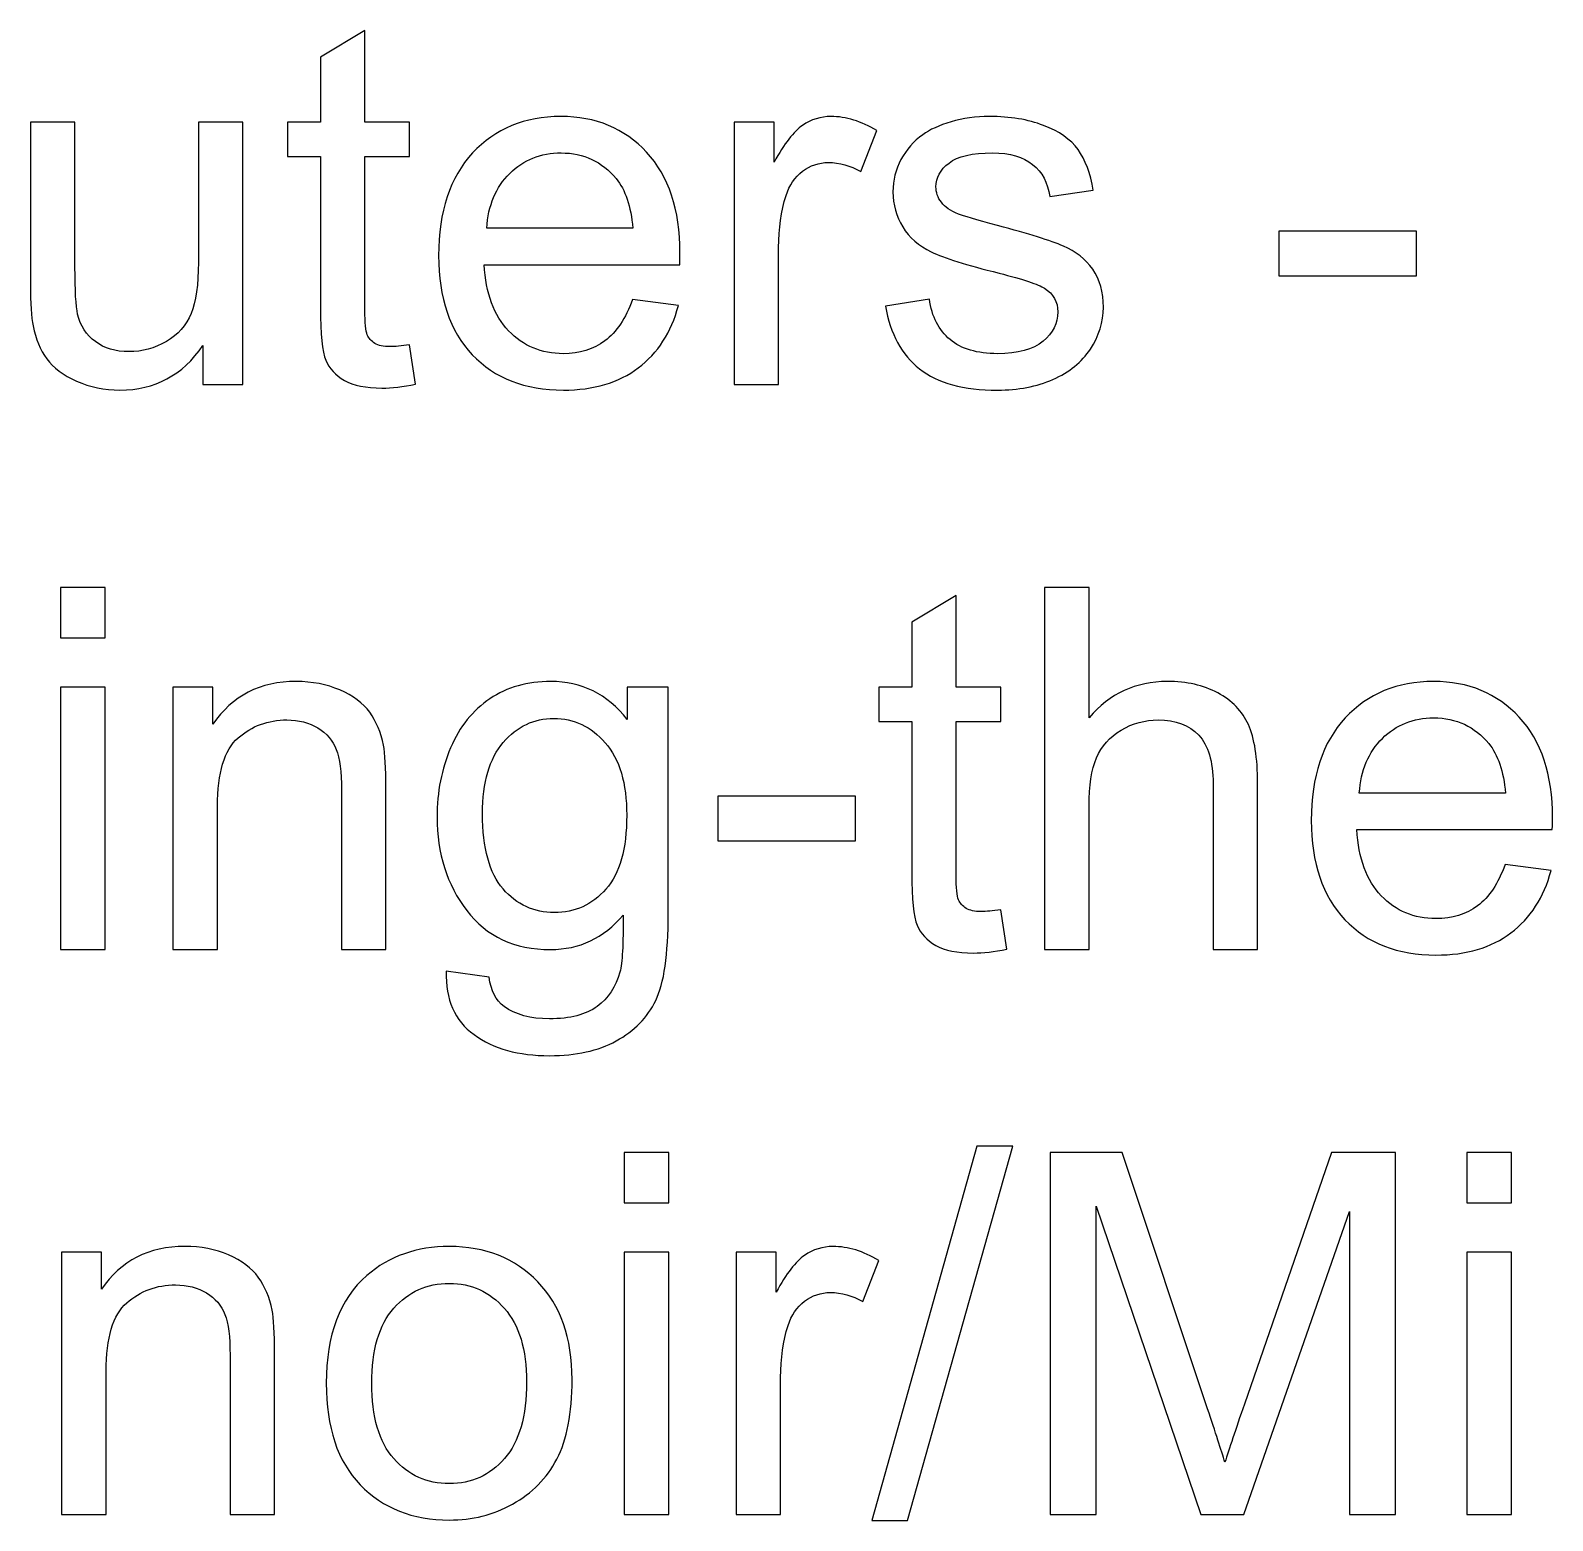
# Model space of a CAD drawing. Header units: centimetres. Extents: x -47.1 to 22.8, y -13.1 to 39.9.
# Drawn here: x -20.04 to -14.95, y 34.86 to 39.84 of the extents above; entities that cross this region are included whole.
import ezdxf

# ---------------------------------------------------------------- set-up
doc = ezdxf.new("R2010")
doc.units = ezdxf.units.CM
doc.header["$MEASUREMENT"] = 0
doc.layers.add('Layer 1', color=7, linetype='Continuous')

msp = doc.modelspace()

# ---------------------------------------------------------------- linework, layer by layer
at = {"layer": 'Layer 1', "color": 105}
for points, knots in [([(-18.77341, 38.79227), (-18.77341, 38.79227), (-18.75309, 38.66075), (-18.75309, 38.66075), (-18.75309, 38.66075), (-18.79486, 38.652), (-18.8324, 38.64749), (-18.86514, 38.64749), (-18.86514, 38.64749), (-18.91904, 38.64749), (-18.96081, 38.65595), (-18.99072, 38.67317), (-18.99072, 38.67317), (-19.02036, 38.69038), (-19.04124, 38.71268), (-19.05338, 38.74062), (-19.05338, 38.74062), (-19.06551, 38.76856), (-19.07144, 38.82726), (-19.07144, 38.91673), (-19.07144, 38.91673), (-19.07144, 38.91673), (-19.07144, 39.42303), (-19.07144, 39.42303), (-19.07144, 39.42303), (-19.07144, 39.42303), (-19.18151, 39.42303), (-19.18151, 39.42303), (-19.18151, 39.42303), (-19.18151, 39.42303), (-19.18151, 39.53818), (-19.18151, 39.53818), (-19.18151, 39.53818), (-19.18151, 39.53818), (-19.07144, 39.53818), (-19.07144, 39.53818), (-19.07144, 39.53818), (-19.07144, 39.53818), (-19.07144, 39.75549), (-19.07144, 39.75549), (-19.07144, 39.75549), (-19.07144, 39.75549), (-18.92243, 39.84495), (-18.92243, 39.84495), (-18.92243, 39.84495), (-18.92243, 39.84495), (-18.92243, 39.53818), (-18.92243, 39.53818), (-18.92243, 39.53818), (-18.92243, 39.53818), (-18.77341, 39.53818), (-18.77341, 39.53818), (-18.77341, 39.53818), (-18.77341, 39.53818), (-18.77341, 39.42303), (-18.77341, 39.42303), (-18.77341, 39.42303), (-18.77341, 39.42303), (-18.92243, 39.42303), (-18.92243, 39.42303), (-18.92243, 39.42303), (-18.92243, 39.42303), (-18.92243, 38.90826), (-18.92243, 38.90826), (-18.92243, 38.90826), (-18.92243, 38.86564), (-18.91989, 38.83827), (-18.91453, 38.82613), (-18.91453, 38.82613), (-18.90945, 38.814), (-18.90098, 38.8044), (-18.88913, 38.79706), (-18.88913, 38.79706), (-18.87727, 38.79001), (-18.86034, 38.78634), (-18.83833, 38.78634), (-18.83833, 38.78634), (-18.82196, 38.78634), (-18.80023, 38.78832), (-18.77341, 38.79227)], [0, 0, 0, 0, 0.047619, 0.047619, 0.047619, 0.047619, 0.0952381, 0.0952381, 0.0952381, 0.0952381, 0.1428571, 0.1428571, 0.1428571, 0.1428571, 0.1904762, 0.1904762, 0.1904762, 0.1904762, 0.2380952, 0.2380952, 0.2380952, 0.2380952, 0.2857143, 0.2857143, 0.2857143, 0.2857143, 0.3333333, 0.3333333, 0.3333333, 0.3333333, 0.3809524, 0.3809524, 0.3809524, 0.3809524, 0.4285714, 0.4285714, 0.4285714, 0.4285714, 0.4761905, 0.4761905, 0.4761905, 0.4761905, 0.5238095, 0.5238095, 0.5238095, 0.5238095, 0.5714286, 0.5714286, 0.5714286, 0.5714286, 0.6190476, 0.6190476, 0.6190476, 0.6190476, 0.6666667, 0.6666667, 0.6666667, 0.6666667, 0.7142857, 0.7142857, 0.7142857, 0.7142857, 0.7619048, 0.7619048, 0.7619048, 0.7619048, 0.8095238, 0.8095238, 0.8095238, 0.8095238, 0.8571429, 0.8571429, 0.8571429, 0.8571429, 0.9047619, 0.9047619, 0.9047619, 0.9047619, 1, 1, 1, 1]), ([(-18.02694, 38.94382), (-18.02694, 38.94382), (-17.87285, 38.9235), (-17.87285, 38.9235), (-17.87285, 38.9235), (-17.89684, 38.83404), (-17.94171, 38.76433), (-18.00719, 38.71494), (-18.00719, 38.71494), (-18.07266, 38.66555), (-18.1562, 38.64071), (-18.25808, 38.64071), (-18.25808, 38.64071), (-18.38621, 38.64071), (-18.48781, 38.68022), (-18.56288, 38.75925), (-18.56288, 38.75925), (-18.63795, 38.83799), (-18.67549, 38.9489), (-18.67549, 39.09142), (-18.67549, 39.09142), (-18.67549, 39.23874), (-18.63767, 39.35332), (-18.56175, 39.4346), (-18.56175, 39.4346), (-18.48583, 39.51617), (-18.38734, 39.5568), (-18.26627, 39.5568), (-18.26627, 39.5568), (-18.14914, 39.5568), (-18.05347, 39.51701), (-17.97925, 39.43714), (-17.97925, 39.43714), (-17.90502, 39.35727), (-17.86777, 39.24495), (-17.86777, 39.10017), (-17.86777, 39.10017), (-17.86777, 39.09142), (-17.86805, 39.07816), (-17.86862, 39.06066), (-17.86862, 39.06066), (-17.86862, 39.06066), (-18.52309, 39.06066), (-18.52309, 39.06066), (-18.52309, 39.06066), (-18.51744, 38.96442), (-18.49035, 38.89048), (-18.44124, 38.8394), (-18.44124, 38.8394), (-18.39242, 38.78832), (-18.33118, 38.76263), (-18.25808, 38.76263), (-18.25808, 38.76263), (-18.20361, 38.76263), (-18.15705, 38.77703), (-18.11866, 38.80581), (-18.11866, 38.80581), (-18.08, 38.8346), (-18.04952, 38.8806), (-18.02694, 38.94382)], [0, 0, 0, 0, 0.0625, 0.0625, 0.0625, 0.0625, 0.125, 0.125, 0.125, 0.125, 0.1875, 0.1875, 0.1875, 0.1875, 0.25, 0.25, 0.25, 0.25, 0.3125, 0.3125, 0.3125, 0.3125, 0.375, 0.375, 0.375, 0.375, 0.4375, 0.4375, 0.4375, 0.4375, 0.5, 0.5, 0.5, 0.5, 0.5625, 0.5625, 0.5625, 0.5625, 0.625, 0.625, 0.625, 0.625, 0.6875, 0.6875, 0.6875, 0.6875, 0.75, 0.75, 0.75, 0.75, 0.8125, 0.8125, 0.8125, 0.8125, 0.875, 0.875, 0.875, 0.875, 1, 1, 1, 1]), ([(-17.6863, 38.65934), (-17.6863, 38.65934), (-17.6863, 39.53818), (-17.6863, 39.53818), (-17.6863, 39.53818), (-17.6863, 39.53818), (-17.55253, 39.53818), (-17.55253, 39.53818), (-17.55253, 39.53818), (-17.55253, 39.53818), (-17.55253, 39.40356), (-17.55253, 39.40356), (-17.55253, 39.40356), (-17.51838, 39.46593), (-17.48677, 39.50713), (-17.4577, 39.52689), (-17.4577, 39.52689), (-17.42864, 39.54693), (-17.39674, 39.5568), (-17.36203, 39.5568), (-17.36203, 39.5568), (-17.3118, 39.5568), (-17.26071, 39.541), (-17.20878, 39.50967), (-17.20878, 39.50967), (-17.20878, 39.50967), (-17.26184, 39.37223), (-17.26184, 39.37223), (-17.26184, 39.37223), (-17.29797, 39.39255), (-17.33409, 39.40271), (-17.37022, 39.40271), (-17.37022, 39.40271), (-17.40267, 39.40271), (-17.43174, 39.39283), (-17.45742, 39.37336), (-17.45742, 39.37336), (-17.4831, 39.35389), (-17.50145, 39.32679), (-17.51245, 39.29208), (-17.51245, 39.29208), (-17.52911, 39.23931), (-17.53729, 39.18145), (-17.53729, 39.11851), (-17.53729, 39.11851), (-17.53729, 39.11851), (-17.53729, 38.65934), (-17.53729, 38.65934), (-17.53729, 38.65934), (-17.53729, 38.65934), (-17.6863, 38.65934), (-17.6863, 38.65934)], [0, 0, 0, 0, 0.0714286, 0.0714286, 0.0714286, 0.0714286, 0.1428571, 0.1428571, 0.1428571, 0.1428571, 0.2142857, 0.2142857, 0.2142857, 0.2142857, 0.2857143, 0.2857143, 0.2857143, 0.2857143, 0.3571429, 0.3571429, 0.3571429, 0.3571429, 0.4285714, 0.4285714, 0.4285714, 0.4285714, 0.5, 0.5, 0.5, 0.5, 0.5714286, 0.5714286, 0.5714286, 0.5714286, 0.6428571, 0.6428571, 0.6428571, 0.6428571, 0.7142857, 0.7142857, 0.7142857, 0.7142857, 0.7857143, 0.7857143, 0.7857143, 0.7857143, 0.8571429, 0.8571429, 0.8571429, 0.8571429, 1, 1, 1, 1]), ([(-17.18, 38.92181), (-17.18, 38.92181), (-17.03268, 38.94551), (-17.03268, 38.94551), (-17.03268, 38.94551), (-17.02449, 38.88653), (-17.00135, 38.84137), (-16.96353, 38.80976), (-16.96353, 38.80976), (-16.92572, 38.77844), (-16.87266, 38.76263), (-16.80492, 38.76263), (-16.80492, 38.76263), (-16.73634, 38.76263), (-16.68554, 38.77646), (-16.65224, 38.8044), (-16.65224, 38.8044), (-16.61922, 38.83206), (-16.60257, 38.8648), (-16.60257, 38.90233), (-16.60257, 38.90233), (-16.60257, 38.93592), (-16.61753, 38.96245), (-16.64716, 38.98164), (-16.64716, 38.98164), (-16.66805, 38.9949), (-16.71885, 39.01155), (-16.79956, 39.03215), (-16.79956, 39.03215), (-16.9085, 39.05953), (-16.98385, 39.08324), (-17.02619, 39.10327), (-17.02619, 39.10327), (-17.06824, 39.12359), (-17.10013, 39.15125), (-17.12186, 39.18681), (-17.12186, 39.18681), (-17.14359, 39.22209), (-17.1546, 39.26132), (-17.1546, 39.30422), (-17.1546, 39.30422), (-17.1546, 39.34345), (-17.14557, 39.37957), (-17.12779, 39.41287), (-17.12779, 39.41287), (-17.10972, 39.44617), (-17.08545, 39.47383), (-17.05469, 39.49585), (-17.05469, 39.49585), (-17.03155, 39.51278), (-16.99994, 39.52717), (-16.96015, 39.53902), (-16.96015, 39.53902), (-16.92007, 39.55088), (-16.87746, 39.5568), (-16.83174, 39.5568), (-16.83174, 39.5568), (-16.76287, 39.5568), (-16.70248, 39.54693), (-16.65055, 39.52689), (-16.65055, 39.52689), (-16.59834, 39.50713), (-16.55996, 39.48004), (-16.53512, 39.44617), (-16.53512, 39.44617), (-16.51057, 39.41203), (-16.49335, 39.36659), (-16.48404, 39.30958), (-16.48404, 39.30958), (-16.48404, 39.30958), (-16.62966, 39.28926), (-16.62966, 39.28926), (-16.62966, 39.28926), (-16.63616, 39.33498), (-16.65535, 39.37082), (-16.68696, 39.3965), (-16.68696, 39.3965), (-16.71856, 39.42219), (-16.76316, 39.43489), (-16.82101, 39.43489), (-16.82101, 39.43489), (-16.88903, 39.43489), (-16.93785, 39.4236), (-16.96692, 39.40102), (-16.96692, 39.40102), (-16.99599, 39.37844), (-17.01066, 39.35191), (-17.01066, 39.32171), (-17.01066, 39.32171), (-17.01066, 39.30252), (-17.00474, 39.28503), (-16.9926, 39.2695), (-16.9926, 39.2695), (-16.98047, 39.2537), (-16.96156, 39.24043), (-16.93559, 39.22999), (-16.93559, 39.22999), (-16.92064, 39.22435), (-16.87717, 39.21165), (-16.80436, 39.19189), (-16.80436, 39.19189), (-16.69937, 39.16395), (-16.626, 39.14081), (-16.58423, 39.12303), (-16.58423, 39.12303), (-16.54246, 39.10525), (-16.50972, 39.079), (-16.48601, 39.04514), (-16.48601, 39.04514), (-16.46202, 39.01099), (-16.45017, 38.96865), (-16.45017, 38.91786), (-16.45017, 38.91786), (-16.45017, 38.86847), (-16.46456, 38.8219), (-16.49363, 38.77816), (-16.49363, 38.77816), (-16.5227, 38.73441), (-16.56447, 38.70054), (-16.61894, 38.67656), (-16.61894, 38.67656), (-16.67369, 38.65257), (-16.7355, 38.64071), (-16.80436, 38.64071), (-16.80436, 38.64071), (-16.91838, 38.64071), (-17.00558, 38.66442), (-17.06541, 38.71155), (-17.06541, 38.71155), (-17.12525, 38.75896), (-17.16335, 38.82896), (-17.18, 38.92181)], [0, 0, 0, 0, 0.0294118, 0.0294118, 0.0294118, 0.0294118, 0.0588235, 0.0588235, 0.0588235, 0.0588235, 0.0882353, 0.0882353, 0.0882353, 0.0882353, 0.1176471, 0.1176471, 0.1176471, 0.1176471, 0.1470588, 0.1470588, 0.1470588, 0.1470588, 0.1764706, 0.1764706, 0.1764706, 0.1764706, 0.2058824, 0.2058824, 0.2058824, 0.2058824, 0.2352941, 0.2352941, 0.2352941, 0.2352941, 0.2647059, 0.2647059, 0.2647059, 0.2647059, 0.2941176, 0.2941176, 0.2941176, 0.2941176, 0.3235294, 0.3235294, 0.3235294, 0.3235294, 0.3529412, 0.3529412, 0.3529412, 0.3529412, 0.3823529, 0.3823529, 0.3823529, 0.3823529, 0.4117647, 0.4117647, 0.4117647, 0.4117647, 0.4411765, 0.4411765, 0.4411765, 0.4411765, 0.4705882, 0.4705882, 0.4705882, 0.4705882, 0.5, 0.5, 0.5, 0.5, 0.5294118, 0.5294118, 0.5294118, 0.5294118, 0.5588235, 0.5588235, 0.5588235, 0.5588235, 0.5882353, 0.5882353, 0.5882353, 0.5882353, 0.6176471, 0.6176471, 0.6176471, 0.6176471, 0.6470588, 0.6470588, 0.6470588, 0.6470588, 0.6764706, 0.6764706, 0.6764706, 0.6764706, 0.7058824, 0.7058824, 0.7058824, 0.7058824, 0.7352941, 0.7352941, 0.7352941, 0.7352941, 0.7647059, 0.7647059, 0.7647059, 0.7647059, 0.7941176, 0.7941176, 0.7941176, 0.7941176, 0.8235294, 0.8235294, 0.8235294, 0.8235294, 0.8529412, 0.8529412, 0.8529412, 0.8529412, 0.8823529, 0.8823529, 0.8823529, 0.8823529, 0.9117647, 0.9117647, 0.9117647, 0.9117647, 0.9411765, 0.9411765, 0.9411765, 0.9411765, 1, 1, 1, 1]), ([(-19.46457, 38.65934), (-19.46457, 38.65934), (-19.46457, 38.79001), (-19.46457, 38.79001), (-19.46457, 38.79001), (-19.53287, 38.69038), (-19.62544, 38.64071), (-19.74256, 38.64071), (-19.74256, 38.64071), (-19.79421, 38.64071), (-19.84247, 38.65059), (-19.88734, 38.67035), (-19.88734, 38.67035), (-19.93221, 38.69038), (-19.96551, 38.71522), (-19.98725, 38.74514), (-19.98725, 38.74514), (-20.00898, 38.77533), (-20.02422, 38.81202), (-20.03297, 38.85548), (-20.03297, 38.85548), (-20.03889, 38.88484), (-20.042, 38.93112), (-20.042, 38.99434), (-20.042, 38.99434), (-20.042, 38.99434), (-20.042, 39.53818), (-20.042, 39.53818), (-20.042, 39.53818), (-20.042, 39.53818), (-19.89298, 39.53818), (-19.89298, 39.53818), (-19.89298, 39.53818), (-19.89298, 39.53818), (-19.89298, 39.05191), (-19.89298, 39.05191), (-19.89298, 39.05191), (-19.89298, 38.9743), (-19.88988, 38.92181), (-19.88395, 38.895), (-19.88395, 38.895), (-19.87464, 38.85577), (-19.85488, 38.82529), (-19.8244, 38.80299), (-19.8244, 38.80299), (-19.79421, 38.7807), (-19.75695, 38.76941), (-19.71236, 38.76941), (-19.71236, 38.76941), (-19.66777, 38.76941), (-19.626, 38.7807), (-19.58706, 38.80356), (-19.58706, 38.80356), (-19.54811, 38.82642), (-19.52045, 38.85774), (-19.50408, 38.89697), (-19.50408, 38.89697), (-19.488, 38.9362), (-19.47981, 38.99349), (-19.47981, 39.06828), (-19.47981, 39.06828), (-19.47981, 39.06828), (-19.47981, 39.53818), (-19.47981, 39.53818), (-19.47981, 39.53818), (-19.47981, 39.53818), (-19.3308, 39.53818), (-19.3308, 39.53818), (-19.3308, 39.53818), (-19.3308, 39.53818), (-19.3308, 38.65934), (-19.3308, 38.65934), (-19.3308, 38.65934), (-19.3308, 38.65934), (-19.46457, 38.65934), (-19.46457, 38.65934)], [0, 0, 0, 0, 0.05, 0.05, 0.05, 0.05, 0.1, 0.1, 0.1, 0.1, 0.15, 0.15, 0.15, 0.15, 0.2, 0.2, 0.2, 0.2, 0.25, 0.25, 0.25, 0.25, 0.3, 0.3, 0.3, 0.3, 0.35, 0.35, 0.35, 0.35, 0.4, 0.4, 0.4, 0.4, 0.45, 0.45, 0.45, 0.45, 0.5, 0.5, 0.5, 0.5, 0.55, 0.55, 0.55, 0.55, 0.6, 0.6, 0.6, 0.6, 0.65, 0.65, 0.65, 0.65, 0.7, 0.7, 0.7, 0.7, 0.75, 0.75, 0.75, 0.75, 0.8, 0.8, 0.8, 0.8, 0.85, 0.85, 0.85, 0.85, 0.9, 0.9, 0.9, 0.9, 1, 1, 1, 1]), ([(-18.51462, 39.18258), (-18.51462, 39.18258), (-18.02525, 39.18258), (-18.02525, 39.18258), (-18.02525, 39.18258), (-18.03174, 39.25652), (-18.05065, 39.31184), (-18.08141, 39.34881), (-18.08141, 39.34881), (-18.12854, 39.4061), (-18.19007, 39.43489), (-18.26542, 39.43489), (-18.26542, 39.43489), (-18.33372, 39.43489), (-18.39101, 39.41203), (-18.43757, 39.36631), (-18.43757, 39.36631), (-18.48386, 39.32059), (-18.50954, 39.25934), (-18.51462, 39.18258)], [0, 0, 0, 0, 0.1666667, 0.1666667, 0.1666667, 0.1666667, 0.3333333, 0.3333333, 0.3333333, 0.3333333, 0.5, 0.5, 0.5, 0.5, 0.6666667, 0.6666667, 0.6666667, 0.6666667, 1, 1, 1, 1]), ([(-15.86287, 39.02341), (-15.86287, 39.02341), (-15.86287, 39.17242), (-15.86287, 39.17242), (-15.86287, 39.17242), (-15.86287, 39.17242), (-15.40228, 39.17242), (-15.40228, 39.17242), (-15.40228, 39.17242), (-15.40228, 39.17242), (-15.40228, 39.02341), (-15.40228, 39.02341), (-15.40228, 39.02341), (-15.40228, 39.02341), (-15.86287, 39.02341), (-15.86287, 39.02341)], [0, 0, 0, 0, 0.2, 0.2, 0.2, 0.2, 0.4, 0.4, 0.4, 0.4, 0.6, 0.6, 0.6, 0.6, 1, 1, 1, 1]), ([(-19.94099, 37.8107), (-19.94099, 37.8107), (-19.94099, 37.98003), (-19.94099, 37.98003), (-19.94099, 37.98003), (-19.94099, 37.98003), (-19.79198, 37.98003), (-19.79198, 37.98003), (-19.79198, 37.98003), (-19.79198, 37.98003), (-19.79198, 37.8107), (-19.79198, 37.8107), (-19.79198, 37.8107), (-19.79198, 37.8107), (-19.94099, 37.8107), (-19.94099, 37.8107)], [0, 0, 0, 0, 0.2, 0.2, 0.2, 0.2, 0.4, 0.4, 0.4, 0.4, 0.6, 0.6, 0.6, 0.6, 1, 1, 1, 1]), ([(-16.64691, 36.76761), (-16.64691, 36.76761), (-16.64691, 37.98003), (-16.64691, 37.98003), (-16.64691, 37.98003), (-16.64691, 37.98003), (-16.4979, 37.98003), (-16.4979, 37.98003), (-16.4979, 37.98003), (-16.4979, 37.98003), (-16.4979, 37.54372), (-16.4979, 37.54372), (-16.4979, 37.54372), (-16.42875, 37.62472), (-16.34155, 37.66507), (-16.236, 37.66507), (-16.236, 37.66507), (-16.17137, 37.66507), (-16.1152, 37.65237), (-16.06723, 37.62669), (-16.06723, 37.62669), (-16.01953, 37.60101), (-15.98538, 37.56573), (-15.96478, 37.52058), (-15.96478, 37.52058), (-15.94418, 37.47542), (-15.93402, 37.40966), (-15.93402, 37.32387), (-15.93402, 37.32387), (-15.93402, 37.32387), (-15.93402, 36.76761), (-15.93402, 36.76761), (-15.93402, 36.76761), (-15.93402, 36.76761), (-16.08303, 36.76761), (-16.08303, 36.76761), (-16.08303, 36.76761), (-16.08303, 36.76761), (-16.08303, 37.3233), (-16.08303, 37.3233), (-16.08303, 37.3233), (-16.08303, 37.39753), (-16.09912, 37.45172), (-16.13101, 37.48558), (-16.13101, 37.48558), (-16.16318, 37.51945), (-16.20834, 37.53638), (-16.26704, 37.53638), (-16.26704, 37.53638), (-16.31078, 37.53638), (-16.35199, 37.52509), (-16.39065, 37.50223), (-16.39065, 37.50223), (-16.42932, 37.47937), (-16.45669, 37.44833), (-16.47334, 37.4091), (-16.47334, 37.4091), (-16.48971, 37.37015), (-16.4979, 37.31625), (-16.4979, 37.24739), (-16.4979, 37.24739), (-16.4979, 37.24739), (-16.4979, 36.76761), (-16.4979, 36.76761), (-16.4979, 36.76761), (-16.4979, 36.76761), (-16.64691, 36.76761), (-16.64691, 36.76761)], [0, 0, 0, 0, 0.0555556, 0.0555556, 0.0555556, 0.0555556, 0.1111111, 0.1111111, 0.1111111, 0.1111111, 0.1666667, 0.1666667, 0.1666667, 0.1666667, 0.2222222, 0.2222222, 0.2222222, 0.2222222, 0.2777778, 0.2777778, 0.2777778, 0.2777778, 0.3333333, 0.3333333, 0.3333333, 0.3333333, 0.3888889, 0.3888889, 0.3888889, 0.3888889, 0.4444444, 0.4444444, 0.4444444, 0.4444444, 0.5, 0.5, 0.5, 0.5, 0.5555556, 0.5555556, 0.5555556, 0.5555556, 0.6111111, 0.6111111, 0.6111111, 0.6111111, 0.6666667, 0.6666667, 0.6666667, 0.6666667, 0.7222222, 0.7222222, 0.7222222, 0.7222222, 0.7777778, 0.7777778, 0.7777778, 0.7777778, 0.8333333, 0.8333333, 0.8333333, 0.8333333, 0.8888889, 0.8888889, 0.8888889, 0.8888889, 1, 1, 1, 1]), ([(-16.79394, 36.90054), (-16.79394, 36.90054), (-16.77362, 36.76902), (-16.77362, 36.76902), (-16.77362, 36.76902), (-16.81539, 36.76027), (-16.85293, 36.75576), (-16.88567, 36.75576), (-16.88567, 36.75576), (-16.93957, 36.75576), (-16.98134, 36.76422), (-17.01125, 36.78144), (-17.01125, 36.78144), (-17.04089, 36.79865), (-17.06177, 36.82095), (-17.07391, 36.84889), (-17.07391, 36.84889), (-17.08604, 36.87683), (-17.09197, 36.93553), (-17.09197, 37.025), (-17.09197, 37.025), (-17.09197, 37.025), (-17.09197, 37.5313), (-17.09197, 37.5313), (-17.09197, 37.5313), (-17.09197, 37.5313), (-17.20204, 37.5313), (-17.20204, 37.5313), (-17.20204, 37.5313), (-17.20204, 37.5313), (-17.20204, 37.64645), (-17.20204, 37.64645), (-17.20204, 37.64645), (-17.20204, 37.64645), (-17.09197, 37.64645), (-17.09197, 37.64645), (-17.09197, 37.64645), (-17.09197, 37.64645), (-17.09197, 37.86376), (-17.09197, 37.86376), (-17.09197, 37.86376), (-17.09197, 37.86376), (-16.94296, 37.95322), (-16.94296, 37.95322), (-16.94296, 37.95322), (-16.94296, 37.95322), (-16.94296, 37.64645), (-16.94296, 37.64645), (-16.94296, 37.64645), (-16.94296, 37.64645), (-16.79394, 37.64645), (-16.79394, 37.64645), (-16.79394, 37.64645), (-16.79394, 37.64645), (-16.79394, 37.5313), (-16.79394, 37.5313), (-16.79394, 37.5313), (-16.79394, 37.5313), (-16.94296, 37.5313), (-16.94296, 37.5313), (-16.94296, 37.5313), (-16.94296, 37.5313), (-16.94296, 37.01653), (-16.94296, 37.01653), (-16.94296, 37.01653), (-16.94296, 36.97391), (-16.94042, 36.94654), (-16.93506, 36.9344), (-16.93506, 36.9344), (-16.92998, 36.92227), (-16.92151, 36.91267), (-16.90966, 36.90533), (-16.90966, 36.90533), (-16.8978, 36.89828), (-16.88087, 36.89461), (-16.85886, 36.89461), (-16.85886, 36.89461), (-16.84249, 36.89461), (-16.82076, 36.89659), (-16.79394, 36.90054)], [0, 0, 0, 0, 0.047619, 0.047619, 0.047619, 0.047619, 0.0952381, 0.0952381, 0.0952381, 0.0952381, 0.1428571, 0.1428571, 0.1428571, 0.1428571, 0.1904762, 0.1904762, 0.1904762, 0.1904762, 0.2380952, 0.2380952, 0.2380952, 0.2380952, 0.2857143, 0.2857143, 0.2857143, 0.2857143, 0.3333333, 0.3333333, 0.3333333, 0.3333333, 0.3809524, 0.3809524, 0.3809524, 0.3809524, 0.4285714, 0.4285714, 0.4285714, 0.4285714, 0.4761905, 0.4761905, 0.4761905, 0.4761905, 0.5238095, 0.5238095, 0.5238095, 0.5238095, 0.5714286, 0.5714286, 0.5714286, 0.5714286, 0.6190476, 0.6190476, 0.6190476, 0.6190476, 0.6666667, 0.6666667, 0.6666667, 0.6666667, 0.7142857, 0.7142857, 0.7142857, 0.7142857, 0.7619048, 0.7619048, 0.7619048, 0.7619048, 0.8095238, 0.8095238, 0.8095238, 0.8095238, 0.8571429, 0.8571429, 0.8571429, 0.8571429, 0.9047619, 0.9047619, 0.9047619, 0.9047619, 1, 1, 1, 1]), ([(-19.56479, 36.76761), (-19.56479, 36.76761), (-19.56479, 37.64645), (-19.56479, 37.64645), (-19.56479, 37.64645), (-19.56479, 37.64645), (-19.43102, 37.64645), (-19.43102, 37.64645), (-19.43102, 37.64645), (-19.43102, 37.64645), (-19.43102, 37.52171), (-19.43102, 37.52171), (-19.43102, 37.52171), (-19.36667, 37.61738), (-19.27354, 37.66507), (-19.1519, 37.66507), (-19.1519, 37.66507), (-19.09884, 37.66507), (-19.0503, 37.65548), (-19.00599, 37.63657), (-19.00599, 37.63657), (-18.96168, 37.61766), (-18.92838, 37.59254), (-18.90637, 37.56178), (-18.90637, 37.56178), (-18.88435, 37.53102), (-18.86883, 37.49433), (-18.86008, 37.452), (-18.86008, 37.452), (-18.85472, 37.42434), (-18.8519, 37.37608), (-18.8519, 37.30722), (-18.8519, 37.30722), (-18.8519, 37.30722), (-18.8519, 36.76761), (-18.8519, 36.76761), (-18.8519, 36.76761), (-18.8519, 36.76761), (-19.00091, 36.76761), (-19.00091, 36.76761), (-19.00091, 36.76761), (-19.00091, 36.76761), (-19.00091, 37.30157), (-19.00091, 37.30157), (-19.00091, 37.30157), (-19.00091, 37.36225), (-19.00656, 37.40769), (-19.01813, 37.4376), (-19.01813, 37.4376), (-19.0297, 37.46752), (-19.0503, 37.49151), (-19.07965, 37.50957), (-19.07965, 37.50957), (-19.109, 37.52735), (-19.14372, 37.53638), (-19.18323, 37.53638), (-19.18323, 37.53638), (-19.24644, 37.53638), (-19.30091, 37.51634), (-19.34692, 37.47599), (-19.34692, 37.47599), (-19.39292, 37.43591), (-19.41578, 37.35943), (-19.41578, 37.2471), (-19.41578, 37.2471), (-19.41578, 37.2471), (-19.41578, 36.76761), (-19.41578, 36.76761), (-19.41578, 36.76761), (-19.41578, 36.76761), (-19.56479, 36.76761), (-19.56479, 36.76761)], [0, 0, 0, 0, 0.0526316, 0.0526316, 0.0526316, 0.0526316, 0.1052632, 0.1052632, 0.1052632, 0.1052632, 0.1578947, 0.1578947, 0.1578947, 0.1578947, 0.2105263, 0.2105263, 0.2105263, 0.2105263, 0.2631579, 0.2631579, 0.2631579, 0.2631579, 0.3157895, 0.3157895, 0.3157895, 0.3157895, 0.3684211, 0.3684211, 0.3684211, 0.3684211, 0.4210526, 0.4210526, 0.4210526, 0.4210526, 0.4736842, 0.4736842, 0.4736842, 0.4736842, 0.5263158, 0.5263158, 0.5263158, 0.5263158, 0.5789474, 0.5789474, 0.5789474, 0.5789474, 0.6315789, 0.6315789, 0.6315789, 0.6315789, 0.6842105, 0.6842105, 0.6842105, 0.6842105, 0.7368421, 0.7368421, 0.7368421, 0.7368421, 0.7894737, 0.7894737, 0.7894737, 0.7894737, 0.8421053, 0.8421053, 0.8421053, 0.8421053, 0.8947368, 0.8947368, 0.8947368, 0.8947368, 1, 1, 1, 1]), ([(-18.6504, 36.6948), (-18.6504, 36.6948), (-18.50646, 36.67448), (-18.50646, 36.67448), (-18.50646, 36.67448), (-18.50054, 36.62989), (-18.4836, 36.59743), (-18.45594, 36.57683), (-18.45594, 36.57683), (-18.41897, 36.54945), (-18.36846, 36.53562), (-18.30439, 36.53562), (-18.30439, 36.53562), (-18.23553, 36.53562), (-18.18219, 36.54945), (-18.14465, 36.57683), (-18.14465, 36.57683), (-18.10712, 36.6042), (-18.08172, 36.64287), (-18.06845, 36.69226), (-18.06845, 36.69226), (-18.06083, 36.72245), (-18.05717, 36.78595), (-18.05773, 36.88276), (-18.05773, 36.88276), (-18.12292, 36.80599), (-18.20392, 36.76761), (-18.30101, 36.76761), (-18.30101, 36.76761), (-18.4218, 36.76761), (-18.51549, 36.81107), (-18.58153, 36.89828), (-18.58153, 36.89828), (-18.64786, 36.9852), (-18.68088, 37.08962), (-18.68088, 37.21126), (-18.68088, 37.21126), (-18.68088, 37.29508), (-18.66564, 37.37241), (-18.63544, 37.44325), (-18.63544, 37.44325), (-18.60524, 37.51409), (-18.56121, 37.56856), (-18.50364, 37.60722), (-18.50364, 37.60722), (-18.44607, 37.64588), (-18.37833, 37.66507), (-18.30044, 37.66507), (-18.30044, 37.66507), (-18.19687, 37.66507), (-18.11135, 37.62274), (-18.04418, 37.53808), (-18.04418, 37.53808), (-18.04418, 37.53808), (-18.04418, 37.64645), (-18.04418, 37.64645), (-18.04418, 37.64645), (-18.04418, 37.64645), (-17.90702, 37.64645), (-17.90702, 37.64645), (-17.90702, 37.64645), (-17.90702, 37.64645), (-17.90702, 36.88755), (-17.90702, 36.88755), (-17.90702, 36.88755), (-17.90702, 36.75068), (-17.92085, 36.65387), (-17.94879, 36.59687), (-17.94879, 36.59687), (-17.97645, 36.53986), (-18.02076, 36.4947), (-18.08087, 36.46168), (-18.08087, 36.46168), (-18.14127, 36.42866), (-18.21549, 36.41201), (-18.30355, 36.41201), (-18.30355, 36.41201), (-18.40825, 36.41201), (-18.49263, 36.43544), (-18.55698, 36.48257), (-18.55698, 36.48257), (-18.62161, 36.52941), (-18.65265, 36.60025), (-18.6504, 36.6948)], [0, 0, 0, 0, 0.0454545, 0.0454545, 0.0454545, 0.0454545, 0.0909091, 0.0909091, 0.0909091, 0.0909091, 0.1363636, 0.1363636, 0.1363636, 0.1363636, 0.1818182, 0.1818182, 0.1818182, 0.1818182, 0.2272727, 0.2272727, 0.2272727, 0.2272727, 0.2727273, 0.2727273, 0.2727273, 0.2727273, 0.3181818, 0.3181818, 0.3181818, 0.3181818, 0.3636364, 0.3636364, 0.3636364, 0.3636364, 0.4090909, 0.4090909, 0.4090909, 0.4090909, 0.4545455, 0.4545455, 0.4545455, 0.4545455, 0.5, 0.5, 0.5, 0.5, 0.5454545, 0.5454545, 0.5454545, 0.5454545, 0.5909091, 0.5909091, 0.5909091, 0.5909091, 0.6363636, 0.6363636, 0.6363636, 0.6363636, 0.6818182, 0.6818182, 0.6818182, 0.6818182, 0.7272727, 0.7272727, 0.7272727, 0.7272727, 0.7727273, 0.7727273, 0.7727273, 0.7727273, 0.8181818, 0.8181818, 0.8181818, 0.8181818, 0.8636364, 0.8636364, 0.8636364, 0.8636364, 0.9090909, 0.9090909, 0.9090909, 0.9090909, 1, 1, 1, 1]), ([(-15.1057, 37.05209), (-15.1057, 37.05209), (-14.95161, 37.03177), (-14.95161, 37.03177), (-14.95161, 37.03177), (-14.9756, 36.94231), (-15.02047, 36.8726), (-15.08595, 36.82321), (-15.08595, 36.82321), (-15.15142, 36.77382), (-15.23496, 36.74898), (-15.33684, 36.74898), (-15.33684, 36.74898), (-15.46497, 36.74898), (-15.56657, 36.78849), (-15.64164, 36.86752), (-15.64164, 36.86752), (-15.71671, 36.94626), (-15.75425, 37.05717), (-15.75425, 37.19969), (-15.75425, 37.19969), (-15.75425, 37.34701), (-15.71643, 37.46159), (-15.64051, 37.54287), (-15.64051, 37.54287), (-15.56459, 37.62444), (-15.4661, 37.66507), (-15.34503, 37.66507), (-15.34503, 37.66507), (-15.2279, 37.66507), (-15.13223, 37.62528), (-15.05801, 37.54541), (-15.05801, 37.54541), (-14.98378, 37.46554), (-14.94653, 37.35322), (-14.94653, 37.20844), (-14.94653, 37.20844), (-14.94653, 37.19969), (-14.94681, 37.18643), (-14.94738, 37.16893), (-14.94738, 37.16893), (-14.94738, 37.16893), (-15.60185, 37.16893), (-15.60185, 37.16893), (-15.60185, 37.16893), (-15.5962, 37.07269), (-15.56911, 36.99875), (-15.52, 36.94767), (-15.52, 36.94767), (-15.47118, 36.89659), (-15.40994, 36.8709), (-15.33684, 36.8709), (-15.33684, 36.8709), (-15.28237, 36.8709), (-15.23581, 36.8853), (-15.19742, 36.91408), (-15.19742, 36.91408), (-15.15876, 36.94287), (-15.12828, 36.98887), (-15.1057, 37.05209)], [0, 0, 0, 0, 0.0625, 0.0625, 0.0625, 0.0625, 0.125, 0.125, 0.125, 0.125, 0.1875, 0.1875, 0.1875, 0.1875, 0.25, 0.25, 0.25, 0.25, 0.3125, 0.3125, 0.3125, 0.3125, 0.375, 0.375, 0.375, 0.375, 0.4375, 0.4375, 0.4375, 0.4375, 0.5, 0.5, 0.5, 0.5, 0.5625, 0.5625, 0.5625, 0.5625, 0.625, 0.625, 0.625, 0.625, 0.6875, 0.6875, 0.6875, 0.6875, 0.75, 0.75, 0.75, 0.75, 0.8125, 0.8125, 0.8125, 0.8125, 0.875, 0.875, 0.875, 0.875, 1, 1, 1, 1]), ([(-19.94099, 36.76761), (-19.94099, 36.76761), (-19.94099, 37.64645), (-19.94099, 37.64645), (-19.94099, 37.64645), (-19.94099, 37.64645), (-19.79198, 37.64645), (-19.79198, 37.64645), (-19.79198, 37.64645), (-19.79198, 37.64645), (-19.79198, 36.76761), (-19.79198, 36.76761), (-19.79198, 36.76761), (-19.79198, 36.76761), (-19.94099, 36.76761), (-19.94099, 36.76761)], [0, 0, 0, 0, 0.2, 0.2, 0.2, 0.2, 0.4, 0.4, 0.4, 0.4, 0.6, 0.6, 0.6, 0.6, 1, 1, 1, 1]), ([(-18.52848, 37.22199), (-18.52848, 37.10712), (-18.50562, 37.0233), (-18.4599, 36.97053), (-18.4599, 36.97053), (-18.41389, 36.91775), (-18.3566, 36.89122), (-18.28774, 36.89122), (-18.28774, 36.89122), (-18.21916, 36.89122), (-18.16187, 36.91747), (-18.1153, 36.96996), (-18.1153, 36.96996), (-18.06902, 37.02246), (-18.04588, 37.10486), (-18.04588, 37.21719), (-18.04588, 37.21719), (-18.04588, 37.32443), (-18.06987, 37.40543), (-18.11756, 37.4599), (-18.11756, 37.4599), (-18.16526, 37.51437), (-18.22283, 37.54146), (-18.29, 37.54146), (-18.29, 37.54146), (-18.35632, 37.54146), (-18.41248, 37.51465), (-18.45905, 37.46103), (-18.45905, 37.46103), (-18.50533, 37.40741), (-18.52848, 37.32782), (-18.52848, 37.22199)], [0, 0, 0, 0, 0.1111111, 0.1111111, 0.1111111, 0.1111111, 0.2222222, 0.2222222, 0.2222222, 0.2222222, 0.3333333, 0.3333333, 0.3333333, 0.3333333, 0.4444444, 0.4444444, 0.4444444, 0.4444444, 0.5555556, 0.5555556, 0.5555556, 0.5555556, 0.6666667, 0.6666667, 0.6666667, 0.6666667, 0.7777778, 0.7777778, 0.7777778, 0.7777778, 1, 1, 1, 1]), ([(-15.59338, 37.29085), (-15.59338, 37.29085), (-15.10401, 37.29085), (-15.10401, 37.29085), (-15.10401, 37.29085), (-15.1105, 37.36479), (-15.12941, 37.42011), (-15.16017, 37.45708), (-15.16017, 37.45708), (-15.2073, 37.51437), (-15.26883, 37.54316), (-15.34418, 37.54316), (-15.34418, 37.54316), (-15.41248, 37.54316), (-15.46977, 37.5203), (-15.51633, 37.47458), (-15.51633, 37.47458), (-15.56262, 37.42886), (-15.5883, 37.36761), (-15.59338, 37.29085)], [0, 0, 0, 0, 0.1666667, 0.1666667, 0.1666667, 0.1666667, 0.3333333, 0.3333333, 0.3333333, 0.3333333, 0.5, 0.5, 0.5, 0.5, 0.6666667, 0.6666667, 0.6666667, 0.6666667, 1, 1, 1, 1]), ([(-17.74052, 37.13168), (-17.74052, 37.13168), (-17.74052, 37.28069), (-17.74052, 37.28069), (-17.74052, 37.28069), (-17.74052, 37.28069), (-17.27993, 37.28069), (-17.27993, 37.28069), (-17.27993, 37.28069), (-17.27993, 37.28069), (-17.27993, 37.13168), (-17.27993, 37.13168), (-17.27993, 37.13168), (-17.27993, 37.13168), (-17.74052, 37.13168), (-17.74052, 37.13168)], [0, 0, 0, 0, 0.2, 0.2, 0.2, 0.2, 0.4, 0.4, 0.4, 0.4, 0.6, 0.6, 0.6, 0.6, 1, 1, 1, 1]), ([(-18.05408, 35.91897), (-18.05408, 35.91897), (-18.05408, 36.0883), (-18.05408, 36.0883), (-18.05408, 36.0883), (-18.05408, 36.0883), (-17.90507, 36.0883), (-17.90507, 36.0883), (-17.90507, 36.0883), (-17.90507, 36.0883), (-17.90507, 35.91897), (-17.90507, 35.91897), (-17.90507, 35.91897), (-17.90507, 35.91897), (-18.05408, 35.91897), (-18.05408, 35.91897)], [0, 0, 0, 0, 0.2, 0.2, 0.2, 0.2, 0.4, 0.4, 0.4, 0.4, 0.6, 0.6, 0.6, 0.6, 1, 1, 1, 1]), ([(-17.22576, 34.85556), (-17.22576, 34.85556), (-16.87355, 36.10862), (-16.87355, 36.10862), (-16.87355, 36.10862), (-16.87355, 36.10862), (-16.7536, 36.10862), (-16.7536, 36.10862), (-16.7536, 36.10862), (-16.7536, 36.10862), (-17.10582, 34.85556), (-17.10582, 34.85556), (-17.10582, 34.85556), (-17.10582, 34.85556), (-17.22576, 34.85556), (-17.22576, 34.85556)], [0, 0, 0, 0, 0.2, 0.2, 0.2, 0.2, 0.4, 0.4, 0.4, 0.4, 0.6, 0.6, 0.6, 0.6, 1, 1, 1, 1]), ([(-16.6283, 34.87588), (-16.6283, 34.87588), (-16.6283, 36.0883), (-16.6283, 36.0883), (-16.6283, 36.0883), (-16.6283, 36.0883), (-16.38785, 36.0883), (-16.38785, 36.0883), (-16.38785, 36.0883), (-16.38785, 36.0883), (-16.10111, 35.23007), (-16.10111, 35.23007), (-16.10111, 35.23007), (-16.07458, 35.1502), (-16.05539, 35.09037), (-16.04325, 35.05058), (-16.04325, 35.05058), (-16.02943, 35.0946), (-16.00769, 35.15951), (-15.97834, 35.24503), (-15.97834, 35.24503), (-15.97834, 35.24503), (-15.68653, 36.0883), (-15.68653, 36.0883), (-15.68653, 36.0883), (-15.68653, 36.0883), (-15.47176, 36.0883), (-15.47176, 36.0883), (-15.47176, 36.0883), (-15.47176, 36.0883), (-15.47176, 34.87588), (-15.47176, 34.87588), (-15.47176, 34.87588), (-15.47176, 34.87588), (-15.62585, 34.87588), (-15.62585, 34.87588), (-15.62585, 34.87588), (-15.62585, 34.87588), (-15.62585, 35.89018), (-15.62585, 35.89018), (-15.62585, 35.89018), (-15.62585, 35.89018), (-15.97975, 34.87588), (-15.97975, 34.87588), (-15.97975, 34.87588), (-15.97975, 34.87588), (-16.12425, 34.87588), (-16.12425, 34.87588), (-16.12425, 34.87588), (-16.12425, 34.87588), (-16.47421, 35.90881), (-16.47421, 35.90881), (-16.47421, 35.90881), (-16.47421, 35.90881), (-16.47421, 34.87588), (-16.47421, 34.87588), (-16.47421, 34.87588), (-16.47421, 34.87588), (-16.6283, 34.87588), (-16.6283, 34.87588)], [0, 0, 0, 0, 0.0625, 0.0625, 0.0625, 0.0625, 0.125, 0.125, 0.125, 0.125, 0.1875, 0.1875, 0.1875, 0.1875, 0.25, 0.25, 0.25, 0.25, 0.3125, 0.3125, 0.3125, 0.3125, 0.375, 0.375, 0.375, 0.375, 0.4375, 0.4375, 0.4375, 0.4375, 0.5, 0.5, 0.5, 0.5, 0.5625, 0.5625, 0.5625, 0.5625, 0.625, 0.625, 0.625, 0.625, 0.6875, 0.6875, 0.6875, 0.6875, 0.75, 0.75, 0.75, 0.75, 0.8125, 0.8125, 0.8125, 0.8125, 0.875, 0.875, 0.875, 0.875, 1, 1, 1, 1]), ([(-15.233, 35.91897), (-15.233, 35.91897), (-15.233, 36.0883), (-15.233, 36.0883), (-15.233, 36.0883), (-15.233, 36.0883), (-15.08399, 36.0883), (-15.08399, 36.0883), (-15.08399, 36.0883), (-15.08399, 36.0883), (-15.08399, 35.91897), (-15.08399, 35.91897), (-15.08399, 35.91897), (-15.08399, 35.91897), (-15.233, 35.91897), (-15.233, 35.91897)], [0, 0, 0, 0, 0.2, 0.2, 0.2, 0.2, 0.4, 0.4, 0.4, 0.4, 0.6, 0.6, 0.6, 0.6, 1, 1, 1, 1]), ([(-19.93762, 34.87588), (-19.93762, 34.87588), (-19.93762, 35.75472), (-19.93762, 35.75472), (-19.93762, 35.75472), (-19.93762, 35.75472), (-19.80385, 35.75472), (-19.80385, 35.75472), (-19.80385, 35.75472), (-19.80385, 35.75472), (-19.80385, 35.62998), (-19.80385, 35.62998), (-19.80385, 35.62998), (-19.7395, 35.72565), (-19.64637, 35.77334), (-19.52473, 35.77334), (-19.52473, 35.77334), (-19.47167, 35.77334), (-19.42313, 35.76375), (-19.37882, 35.74484), (-19.37882, 35.74484), (-19.33451, 35.72593), (-19.30121, 35.70081), (-19.2792, 35.67005), (-19.2792, 35.67005), (-19.25718, 35.63929), (-19.24166, 35.6026), (-19.23291, 35.56027), (-19.23291, 35.56027), (-19.22755, 35.53261), (-19.22473, 35.48435), (-19.22473, 35.41549), (-19.22473, 35.41549), (-19.22473, 35.41549), (-19.22473, 34.87588), (-19.22473, 34.87588), (-19.22473, 34.87588), (-19.22473, 34.87588), (-19.37374, 34.87588), (-19.37374, 34.87588), (-19.37374, 34.87588), (-19.37374, 34.87588), (-19.37374, 35.40984), (-19.37374, 35.40984), (-19.37374, 35.40984), (-19.37374, 35.47052), (-19.37939, 35.51596), (-19.39096, 35.54587), (-19.39096, 35.54587), (-19.40253, 35.57579), (-19.42313, 35.59978), (-19.45248, 35.61784), (-19.45248, 35.61784), (-19.48183, 35.63562), (-19.51655, 35.64465), (-19.55606, 35.64465), (-19.55606, 35.64465), (-19.61927, 35.64465), (-19.67374, 35.62461), (-19.71975, 35.58426), (-19.71975, 35.58426), (-19.76575, 35.54418), (-19.78861, 35.4677), (-19.78861, 35.35537), (-19.78861, 35.35537), (-19.78861, 35.35537), (-19.78861, 34.87588), (-19.78861, 34.87588), (-19.78861, 34.87588), (-19.78861, 34.87588), (-19.93762, 34.87588), (-19.93762, 34.87588)], [0, 0, 0, 0, 0.0526316, 0.0526316, 0.0526316, 0.0526316, 0.1052632, 0.1052632, 0.1052632, 0.1052632, 0.1578947, 0.1578947, 0.1578947, 0.1578947, 0.2105263, 0.2105263, 0.2105263, 0.2105263, 0.2631579, 0.2631579, 0.2631579, 0.2631579, 0.3157895, 0.3157895, 0.3157895, 0.3157895, 0.3684211, 0.3684211, 0.3684211, 0.3684211, 0.4210526, 0.4210526, 0.4210526, 0.4210526, 0.4736842, 0.4736842, 0.4736842, 0.4736842, 0.5263158, 0.5263158, 0.5263158, 0.5263158, 0.5789474, 0.5789474, 0.5789474, 0.5789474, 0.6315789, 0.6315789, 0.6315789, 0.6315789, 0.6842105, 0.6842105, 0.6842105, 0.6842105, 0.7368421, 0.7368421, 0.7368421, 0.7368421, 0.7894737, 0.7894737, 0.7894737, 0.7894737, 0.8421053, 0.8421053, 0.8421053, 0.8421053, 0.8947368, 0.8947368, 0.8947368, 0.8947368, 1, 1, 1, 1]), ([(-19.05173, 35.3153), (-19.05173, 35.47758), (-19.00657, 35.5978), (-18.91598, 35.67598), (-18.91598, 35.67598), (-18.84063, 35.74089), (-18.74834, 35.77334), (-18.63969, 35.77334), (-18.63969, 35.77334), (-18.51918, 35.77334), (-18.4204, 35.73383), (-18.34364, 35.65481), (-18.34364, 35.65481), (-18.26715, 35.57607), (-18.22877, 35.46685), (-18.22877, 35.32772), (-18.22877, 35.32772), (-18.22877, 35.21483), (-18.24571, 35.12621), (-18.27957, 35.06158), (-18.27957, 35.06158), (-18.31344, 34.99695), (-18.36283, 34.94672), (-18.42774, 34.91088), (-18.42774, 34.91088), (-18.49237, 34.87503), (-18.5632, 34.85725), (-18.63969, 34.85725), (-18.63969, 34.85725), (-18.76274, 34.85725), (-18.86208, 34.89648), (-18.93799, 34.97522), (-18.93799, 34.97522), (-19.01391, 35.05396), (-19.05173, 35.16741), (-19.05173, 35.3153)], [0, 0, 0, 0, 0.1, 0.1, 0.1, 0.1, 0.2, 0.2, 0.2, 0.2, 0.3, 0.3, 0.3, 0.3, 0.4, 0.4, 0.4, 0.4, 0.5, 0.5, 0.5, 0.5, 0.6, 0.6, 0.6, 0.6, 0.7, 0.7, 0.7, 0.7, 0.8, 0.8, 0.8, 0.8, 1, 1, 1, 1]), ([(-17.67957, 34.87588), (-17.67957, 34.87588), (-17.67957, 35.75472), (-17.67957, 35.75472), (-17.67957, 35.75472), (-17.67957, 35.75472), (-17.5458, 35.75472), (-17.5458, 35.75472), (-17.5458, 35.75472), (-17.5458, 35.75472), (-17.5458, 35.6201), (-17.5458, 35.6201), (-17.5458, 35.6201), (-17.51165, 35.68247), (-17.48004, 35.72367), (-17.45097, 35.74343), (-17.45097, 35.74343), (-17.42191, 35.76347), (-17.39001, 35.77334), (-17.3553, 35.77334), (-17.3553, 35.77334), (-17.30507, 35.77334), (-17.25398, 35.75754), (-17.20205, 35.72621), (-17.20205, 35.72621), (-17.20205, 35.72621), (-17.25511, 35.58877), (-17.25511, 35.58877), (-17.25511, 35.58877), (-17.29124, 35.60909), (-17.32736, 35.61925), (-17.36349, 35.61925), (-17.36349, 35.61925), (-17.39594, 35.61925), (-17.42501, 35.60937), (-17.45069, 35.5899), (-17.45069, 35.5899), (-17.47637, 35.57043), (-17.49472, 35.54333), (-17.50572, 35.50862), (-17.50572, 35.50862), (-17.52238, 35.45585), (-17.53056, 35.39799), (-17.53056, 35.33505), (-17.53056, 35.33505), (-17.53056, 35.33505), (-17.53056, 34.87588), (-17.53056, 34.87588), (-17.53056, 34.87588), (-17.53056, 34.87588), (-17.67957, 34.87588), (-17.67957, 34.87588)], [0, 0, 0, 0, 0.0714286, 0.0714286, 0.0714286, 0.0714286, 0.1428571, 0.1428571, 0.1428571, 0.1428571, 0.2142857, 0.2142857, 0.2142857, 0.2142857, 0.2857143, 0.2857143, 0.2857143, 0.2857143, 0.3571429, 0.3571429, 0.3571429, 0.3571429, 0.4285714, 0.4285714, 0.4285714, 0.4285714, 0.5, 0.5, 0.5, 0.5, 0.5714286, 0.5714286, 0.5714286, 0.5714286, 0.6428571, 0.6428571, 0.6428571, 0.6428571, 0.7142857, 0.7142857, 0.7142857, 0.7142857, 0.7857143, 0.7857143, 0.7857143, 0.7857143, 0.8571429, 0.8571429, 0.8571429, 0.8571429, 1, 1, 1, 1]), ([(-18.05408, 34.87588), (-18.05408, 34.87588), (-18.05408, 35.75472), (-18.05408, 35.75472), (-18.05408, 35.75472), (-18.05408, 35.75472), (-17.90507, 35.75472), (-17.90507, 35.75472), (-17.90507, 35.75472), (-17.90507, 35.75472), (-17.90507, 34.87588), (-17.90507, 34.87588), (-17.90507, 34.87588), (-17.90507, 34.87588), (-18.05408, 34.87588), (-18.05408, 34.87588)], [0, 0, 0, 0, 0.2, 0.2, 0.2, 0.2, 0.4, 0.4, 0.4, 0.4, 0.6, 0.6, 0.6, 0.6, 1, 1, 1, 1]), ([(-15.233, 34.87588), (-15.233, 34.87588), (-15.233, 35.75472), (-15.233, 35.75472), (-15.233, 35.75472), (-15.233, 35.75472), (-15.08399, 35.75472), (-15.08399, 35.75472), (-15.08399, 35.75472), (-15.08399, 35.75472), (-15.08399, 34.87588), (-15.08399, 34.87588), (-15.08399, 34.87588), (-15.08399, 34.87588), (-15.233, 34.87588), (-15.233, 34.87588)], [0, 0, 0, 0, 0.2, 0.2, 0.2, 0.2, 0.4, 0.4, 0.4, 0.4, 0.6, 0.6, 0.6, 0.6, 1, 1, 1, 1]), ([(-18.89933, 35.31502), (-18.89933, 35.20269), (-18.87478, 35.11859), (-18.82567, 35.06299), (-18.82567, 35.06299), (-18.77628, 35.00711), (-18.71448, 34.97917), (-18.63969, 34.97917), (-18.63969, 34.97917), (-18.56574, 34.97917), (-18.50422, 35.00711), (-18.45483, 35.06328), (-18.45483, 35.06328), (-18.40572, 35.11944), (-18.38117, 35.20495), (-18.38117, 35.31981), (-18.38117, 35.31981), (-18.38117, 35.42819), (-18.40601, 35.51031), (-18.4554, 35.56591), (-18.4554, 35.56591), (-18.50478, 35.62179), (-18.56631, 35.64973), (-18.63969, 35.64973), (-18.63969, 35.64973), (-18.71448, 35.64973), (-18.77628, 35.62207), (-18.82567, 35.56648), (-18.82567, 35.56648), (-18.87478, 35.51088), (-18.89933, 35.42706), (-18.89933, 35.31502)], [0, 0, 0, 0, 0.1111111, 0.1111111, 0.1111111, 0.1111111, 0.2222222, 0.2222222, 0.2222222, 0.2222222, 0.3333333, 0.3333333, 0.3333333, 0.3333333, 0.4444444, 0.4444444, 0.4444444, 0.4444444, 0.5555556, 0.5555556, 0.5555556, 0.5555556, 0.6666667, 0.6666667, 0.6666667, 0.6666667, 0.7777778, 0.7777778, 0.7777778, 0.7777778, 1, 1, 1, 1])]:
    msp.add_open_spline(points, degree=3, knots=knots, dxfattribs=at)

doc.saveas('drawing.dxf')
